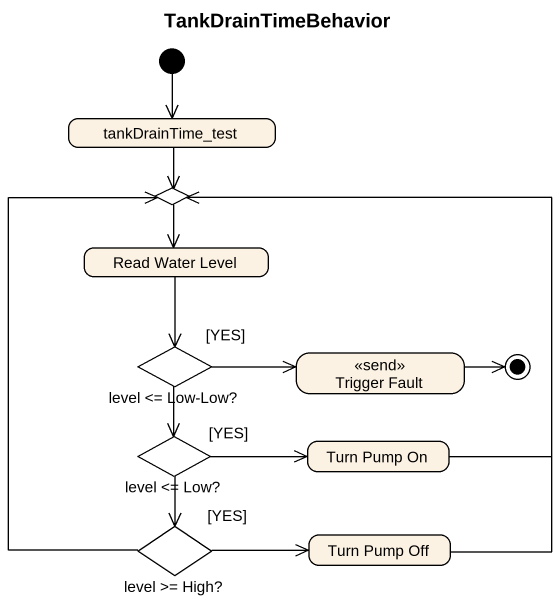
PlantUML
@startuml
title TankDrainTimeBehavior
hide empty description
state tankDrainTime_test
state choice1 <<choice>>
state "Read Water Level" as Read_Water_Level
state "level <= Low-Low?" as level_Low_Low <<choice>>
state "Trigger Fault" as Trigger_Fault <<send>>
state "level <= Low?" as level_Low <<choice>>
state "Turn Pump On" as Turn_Pump_On
state "level >= High?" as level_High <<choice>>
state "Turn Pump Off" as Turn_Pump_Off
[*] --> tankDrainTime_test
tankDrainTime_test --> choice1
choice1 --> Read_Water_Level
Read_Water_Level --> level_Low_Low
level_Low_Low -right-> Trigger_Fault : [YES]
level_Low_Low --> level_Low
level_Low -right-> Turn_Pump_On : [YES]
level_Low --> level_High
Turn_Pump_On -up-> choice1
level_High -up-> choice1
level_High -right-> Turn_Pump_Off : [YES]
Turn_Pump_Off -up-> choice1
Trigger_Fault -right-> [*]
@enduml
